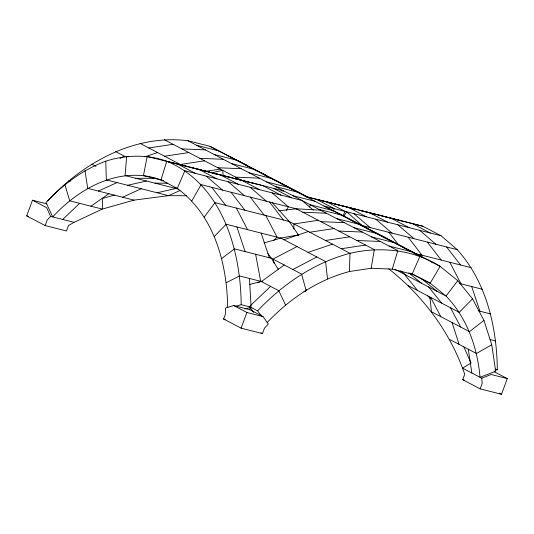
<?xml version="1.0" encoding="UTF-8"?>
<svg xmlns="http://www.w3.org/2000/svg" width="534" height="534" viewBox="0 0 534 534"><rect width="100%" height="100%" fill="white"/><g stroke="black" fill="none" stroke-linecap="round" stroke-linejoin="round"><path stroke-width="0.8" d="M102.621 198.074L102.301 209.088L74.093 222.338L68.506 225.502L66.49 230.982L45.143 225.562L26.7 215.903L32.474 200.223L46.992 203.908M293.787 228.926L293.954 223.96L318.244 220.302M267.154 322.536C289.608 298.82 317.596 279.883 349.416 271.526L350.017 253.316L288.113 220.902M249.725 309.92L250.112 307.504M235.561 178.77L235.834 177.154L259.344 178.142M349.416 271.526L371.197 268.248L374.314 249.652L296.297 208.807L278.621 210.817M309.607 207.132L310.301 204.822L332.422 210.436M371.197 268.248L392.27 269.136L397.823 250.646L187.855 140.716C134.308 134.014 83.17 162.817 47.633 200.917M45.143 225.562L47.159 220.088L50.61 216.377L74.093 222.338M223.619 319.005L225.635 313.525L225.588 307.984L233.658 305.555L249.792 309.653L263.015 316.575L268.315 324.018L264.477 328.103L262.461 333.583L241.114 328.163L223.619 319.005L225.201 319.405M241.114 328.163L246.882 312.477L233.658 305.555M306.423 289.328L305.561 291.677L303.979 291.27M494.077 371.664L507.3 378.593L501.526 394.272L480.186 388.859L462.684 379.694L464.7 374.221C450.509 332.528 423.188 296.116 388.799 268.862M480.186 388.859L482.202 383.379L481.768 378.206L462.517 368.133L471.068 363.047L463.852 346.893M227.671 307.691C227.157 263.809 214.394 215.469 177.261 188.429L184.898 170.72L301.91 200.43L313.338 210.116M333.316 210.857L334.271 208.64L316.135 199.149M343.082 215.789L344.991 211.364L326.855 201.872M191.806 200.911L201.118 184.644L297.037 209.001M286.304 210.323L288.333 206.785L272.106 192.861M343.629 216.517L346.74 211.811L362.092 225.515L457.264 249.672C486.514 282.192 496.794 326.988 497.328 369.708L494.951 370.389M204.262 217.044L215.015 202.64L289.208 221.477L298.833 235.501M419.377 256.08L420.358 254.771L421.48 256.927M457.785 280.677L446.03 296.056C467.036 317.857 477.489 347.514 480.019 377.291L495.699 371.29L491.727 344.744L483.938 320.38L472.523 298.84L457.785 280.677L440.109 266.359L343.956 216.016L324.031 206.044L441.044 235.748L457.264 249.672M214.308 236.408L226.216 224.24L281.785 238.344M273.622 240.614L277.026 237.136L265.819 215.536M472.523 298.84L459.24 312.337L408.25 285.643M250.019 306.009L270.591 286.398M250.112 306.923L257.595 310.848C282.833 284.155 314.199 262.688 350.017 253.316C380.395 246.174 413.389 249.578 440.109 266.359L430.184 283.22L446.03 296.056L394.98 269.33M281.278 190.838L283.774 190.932L166.762 161.228C147.004 154.253 125.603 154.827 105.765 161.175C82.657 169.699 62.812 184.717 46.004 202.499L52.746 216.917C79.372 187.554 121.118 165.206 161.001 179.918L163.377 180.519M62.712 219.447L79.646 203.341M483.938 320.38L469.473 331.647L431.472 311.756L429.897 296.977M221.677 258.496L234.446 248.884L271.359 258.256L278.414 269.536M261.386 281.578L284.242 264.998M90.88 206.191L108.896 193.735M491.727 344.744L476.455 353.488L449.721 339.497M120.003 158.471L124.362 156.182M296.957 246.548L272.994 259.11L274.096 263.122M292.866 269.516L316.829 256.954M226.189 282.746L239.472 275.931L262.274 281.718M257.715 282.826L260.665 281.311L255.639 254.264M98.376 191.065L116.993 182.581M122.62 197.22L141.243 188.736M179.925 190.571L168.53 195.664L134.054 200.123L102.301 209.088L69.687 200.811L64.901 184.53M481.768 378.206L491.167 374.494L507.3 378.593M144.934 156.789L157.55 152.55M283.934 239.733L308.372 231.509M308.078 252.375L332.522 244.151M264.07 242.963L280.817 238.097L298.206 234.933M235.641 306.262L241.181 304.68L250.373 307.017M244.806 309.019L251.14 307.21M102.615 198.454L114.383 195.13M249.365 284.555L261.847 281.244M127.666 185.291L146.416 180.999M157.13 192.767L175.873 188.482M211.384 172.849L222.711 170.286L223.172 175.973M148.799 147.965L173.096 144.307M164.572 156.222L188.869 152.564M180.345 164.485L204.635 160.821M205.029 171.401L220.408 169.078M309.727 232.217L334.017 228.559M325.5 240.48L349.79 236.816M341.273 248.737L365.563 245.073M240.727 180.605L242.363 180.572L261.059 185.164M213.94 173.77L215.582 173.77M135.743 178.289L154.126 178.309M154.987 183.175L167.776 183.189M174.224 188.061L176.621 188.061M352.533 208.954L354.175 208.954M371.777 213.84L373.42 213.84M186.686 195.751L168.53 195.664L106.326 179.871L105.765 161.175M181.84 148.886L205.356 149.874M199.836 158.311L223.352 159.299M217.839 167.729L241.348 168.724M302.825 212.225L326.334 213.22M320.821 221.65L344.33 222.638M338.816 231.068L362.332 232.063M356.812 240.494L380.328 241.481M296.297 208.807L320.527 210.176M168.53 161.829L188.108 166.648M191.272 167.596L210.062 172.222M212.439 172.976L232.016 177.795M235.18 178.743L253.97 183.369M316.121 199.295L335.699 204.115M338.075 204.869L357.653 209.688M360.029 210.443L379.607 215.262M381.984 216.016L401.561 220.836M441.044 235.748L422.908 226.256L305.034 196.485M187.855 140.716L209.982 146.329L308.158 197.273L287.279 186.8M196.605 145.295L218.726 150.915M214.101 154.459L236.228 160.073M231.602 163.618L253.723 169.231M249.098 172.776L271.219 178.396M266.593 181.94L288.72 187.554M275.384 186.54L297.505 192.153M305.895 196.552L422.908 226.256M242.363 180.572L147.184 156.409L143.452 175.599L163.217 180.612M292.839 195.678L314.967 201.298M128.26 156.796L126.678 156.389L125.069 175.579L178.263 189.089M319.085 209.421L341.206 215.035M336.58 218.58L358.708 224.2M354.082 227.744L376.203 233.358M371.577 236.902L393.698 242.523M389.072 246.067L411.2 251.681M413.99 253.156L471.162 267.668M134.054 200.123L87.703 188.355L84.993 170.64M459.427 283.441L482.362 289.268M392.27 269.136L412.108 274.169L430.184 283.22L412.114 273.762M478.03 310.721L490.592 313.912M26.7 215.903L28.282 216.31M490.125 339.564L495.619 340.959M495.031 369.127L497.328 369.708M246.882 312.477L263.015 316.575M462.684 379.694L464.266 380.095M227.477 155.494L247.636 165.587M245.473 164.913L265.638 175.012M263.469 174.338L283.634 184.437M281.465 183.763L301.63 193.855M348.462 218.833L368.62 228.932M366.457 228.258L386.616 238.351M384.453 237.677L404.612 247.776M402.449 247.102L422.614 257.194M412.235 223.546L430.371 233.038M390.888 218.126L409.024 227.624M369.541 212.706L387.677 222.204M348.195 207.285L366.331 216.784M209.982 146.329L419.944 256.26L412.108 274.169L409.918 273.021M273.535 188.335L291.671 197.827M262.815 185.612L280.951 195.11M164.345 139.728L259.604 189.69M220.121 174.772L238.257 184.27M198.781 169.358L216.917 178.85M140.055 143.386L183.215 165.987M177.435 163.938L195.571 173.43M115.611 151.603L125.09 156.569M280.817 238.097L325.58 261.533L327.502 278.895M177.261 188.429L161.001 179.918L166.762 161.228C222.064 184.31 240.741 249.718 241.181 304.68M91.648 164.165L96.027 166.454M270.825 257.975L301.617 274.096L306.022 290.156M499.343 393.131L501.526 394.272M68.793 180.746L70.154 181.46M261.066 281.411L278.761 290.676L285.536 305.021M32.474 200.223L46.645 207.639L50.61 216.377M260.999 332.822L262.461 333.583M431.359 261.78L432.62 262.801M415.586 253.517L416.847 254.544M384.039 237.003L385.935 238.538M421.433 278.641L437.279 291.477M408.83 272.947L421.506 283.214M400.66 270.851L405.733 274.957M286.211 185.785L288.1 187.314M270.438 177.528L271.699 178.55M254.665 169.265L256.554 170.8M238.892 161.008L240.153 162.029M230.141 156.429L232.036 157.964M381.743 235.801L382.958 236.842M419.697 230.328L435.924 244.258M397.743 224.754L413.963 238.685M375.789 219.18L392.009 233.111M353.835 213.607L370.055 227.537M250.152 187.287L266.379 201.211M228.198 181.714L244.418 195.638M206.244 176.14L222.464 190.064M272.327 202.726L289.208 221.477M427.601 295.776L430.064 298.546M428.528 286.892L441.745 303.178M404.385 274.249L417.595 290.536M446.591 246.962L460.488 264.957M427.354 242.082L441.244 260.071M408.109 237.196L422.007 255.192M388.872 232.31L398.297 244.519M269.516 202.012L283.414 220.008M250.279 197.126L264.17 215.122M231.035 192.24L244.932 210.236M211.791 187.354L225.688 205.35M257.595 310.848L261.847 316.649M249.431 306.569L253.677 312.377M267.968 253.57L271.359 258.256M450.489 307.758L460.722 327.068M430.618 297.351L440.844 316.662M449.815 262.247L461.022 283.848M236.362 208.06L247.562 229.66M471.696 286.558L479.919 311.202M261.139 233.104L269.363 257.748M236.889 226.95L245.113 251.594M452.098 322.556L459.08 344.397M468.291 349.216L471.849 373.019M249.438 278.461L251.093 306.389"/></g></svg>
